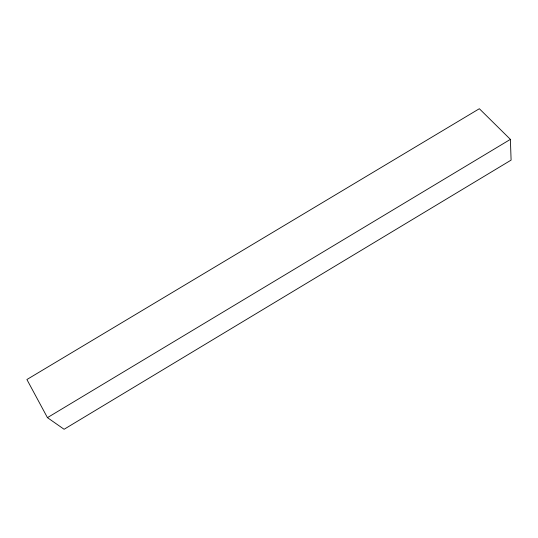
<?xml version="1.0" encoding="UTF-8"?>
<svg xmlns="http://www.w3.org/2000/svg" width="538" height="538" viewBox="0 0 538 538"><rect width="100%" height="100%" fill="white"/><g stroke="black" fill="none" stroke-linecap="round" stroke-linejoin="round"><path stroke-width="0.81" d="M47.445 417.643L510.387 139.376L479.345 108.723L26.9 379.532L47.445 417.643L64.096 429.277L511.1 160.109L510.387 139.376"/></g></svg>
